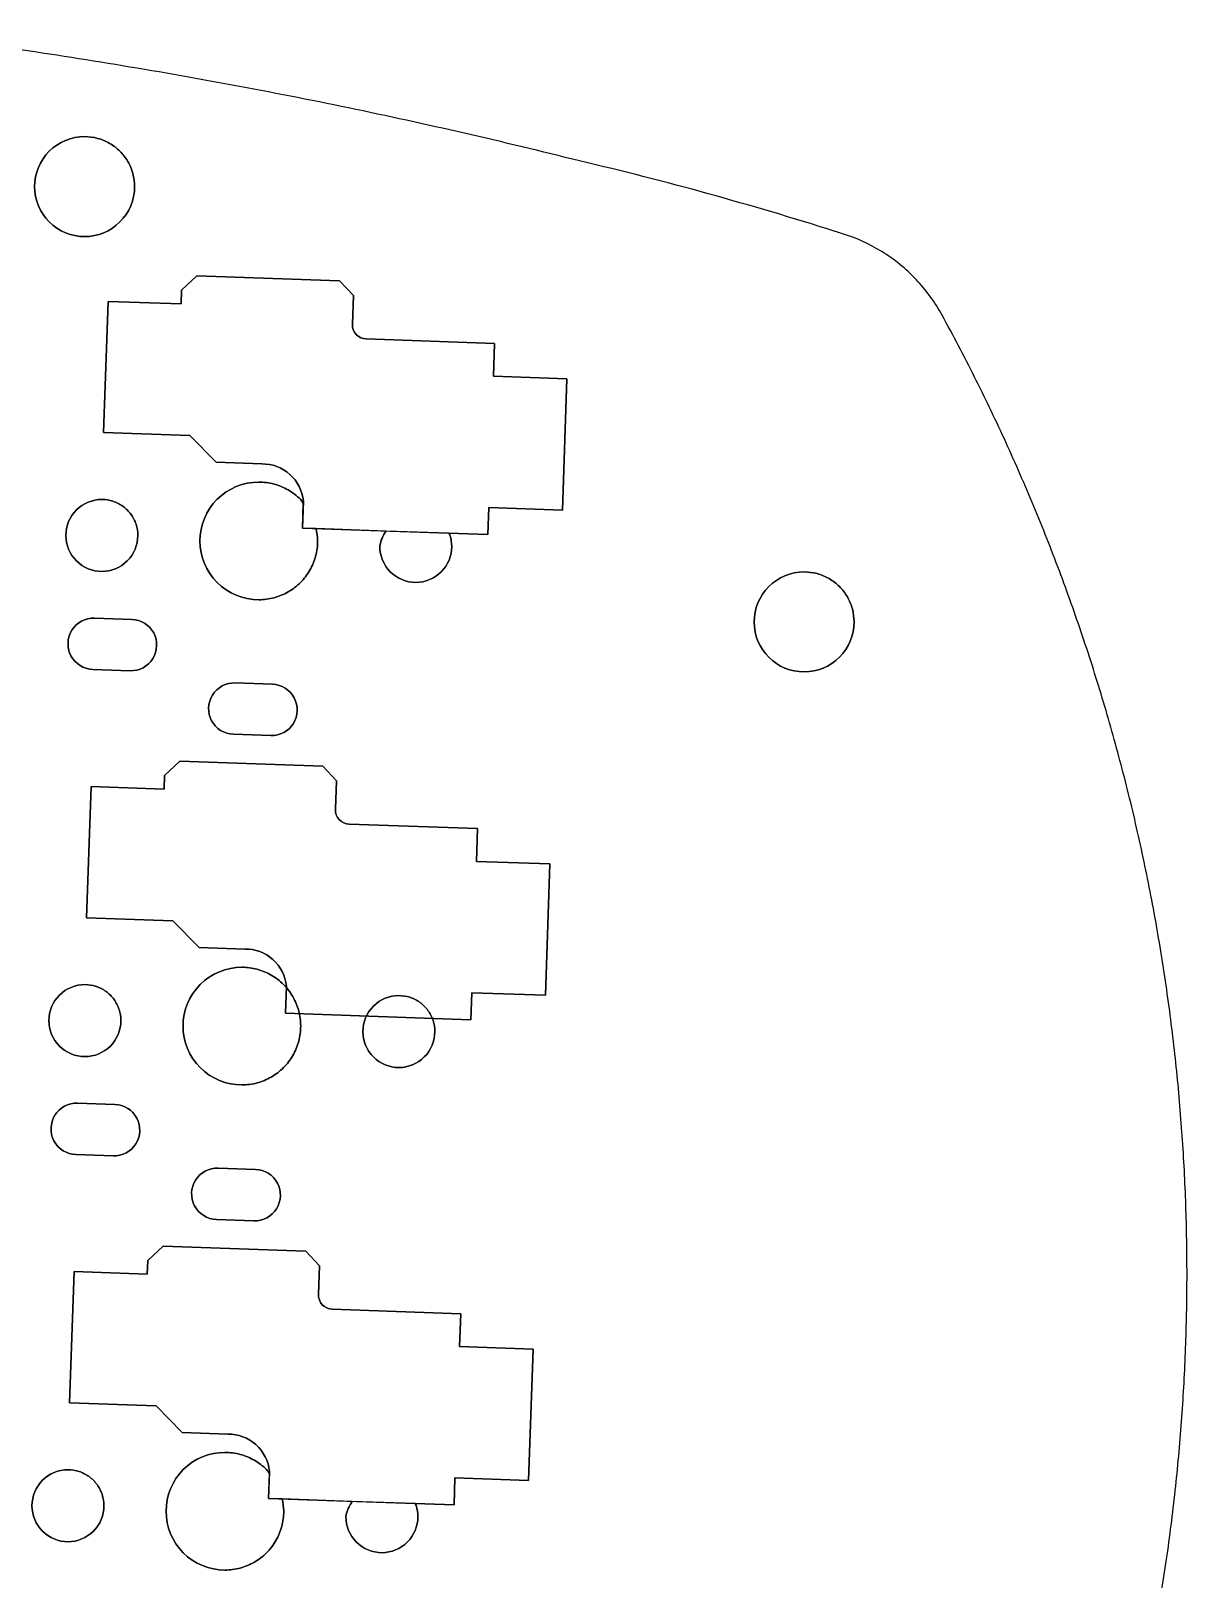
# Model space of a CAD drawing. Extents: x 0 to 140, y 0 to 91.
# Drawn here: x 99.6 to 140.1, y 35.6 to 89.8 of the extents above; entities that cross this region are included whole.
import ezdxf

# ---------------------------------------------------------------- set-up
doc = ezdxf.new("R2010")
doc.units = 0
doc.layers.add('Layer_1', color=7, linetype='CONTINUOUS')

msp = doc.modelspace()

# ---------------------------------------------------------------- linework, layer by layer
at = {"layer": 'Layer_1', "color": 1}
for p, q in [((101.471809, 86.066722), (101.471809, 86.066722)), ((101.471809, 86.066722), (101.471809, 86.066722)), ((104.866433, 80.689274), (105.404386, 81.191052)), ((105.404386, 81.191052), (104.866433, 80.689274)), ((105.404386, 81.191052), (110.400978, 81.016386)), ((110.400978, 81.016386), (105.404386, 81.191052)), ((110.400978, 81.016386), (110.883636, 80.499105)), ((110.883636, 80.499105), (110.400978, 81.016386)), ((102.130685, 75.701466), (102.291398, 80.299117)), ((102.291398, 80.299117), (102.130685, 75.701466)), ((102.291398, 80.299117), (104.849897, 80.209717)), ((104.849897, 80.209717), (102.291398, 80.299117)), ((104.849897, 80.209717), (104.866433, 80.689274)), ((104.866433, 80.689274), (104.849897, 80.209717)), ((110.883636, 80.499105), (110.848496, 79.499683)), ((110.848496, 79.499683), (110.883636, 80.499105)), ((111.330636, 78.982402), (115.828035, 78.825822)), ((115.828035, 78.825822), (111.330636, 78.982402)), ((115.828035, 78.825822), (115.787729, 77.676022)), ((115.787729, 77.676022), (115.828035, 78.825822)), ((115.787729, 77.676022), (118.361213, 77.586622)), ((118.361213, 77.586622), (115.787729, 77.676022)), ((118.361213, 77.586622), (118.201016, 72.988971)), ((118.201016, 72.988971), (118.361213, 77.586622)), ((105.158922, 75.596046), (102.130685, 75.701466)), ((102.130685, 75.701466), (105.158922, 75.596046)), ((106.076695, 74.663287), (105.158922, 75.596046)), ((105.158922, 75.596046), (106.076695, 74.663287)), ((107.67608, 74.607477), (106.076695, 74.663287)), ((106.076695, 74.663287), (107.67608, 74.607477)), ((102.074873, 73.361558), (102.074873, 73.361558)), ((102.074873, 73.361558), (102.074873, 73.361558)), ((109.131288, 73.305748), (109.098215, 72.356452)), ((109.098215, 72.356452), (109.128705, 73.235468)), ((109.128705, 73.235468), (109.131288, 73.305748)), ((115.627531, 73.078888), (115.594458, 72.129592)), ((115.594458, 72.129592), (115.627531, 73.078888)), ((118.201016, 72.988971), (115.627531, 73.078888)), ((115.627531, 73.078888), (118.201016, 72.988971)), ((109.574671, 72.339915), (109.098215, 72.356452)), ((109.098215, 72.356452), (115.594458, 72.129592)), ((112.030337, 72.254132), (109.574671, 72.339915)), ((114.230717, 72.177135), (112.030337, 72.254132)), ((115.594458, 72.129592), (114.230717, 72.177135)), ((126.665614, 70.822696), (126.665614, 70.822696)), ((126.665614, 70.822696), (126.665614, 70.822696)), ((101.819074, 69.208841), (103.128039, 69.162849)), ((101.819074, 69.208841), (101.819074, 69.208841)), ((103.128039, 69.162849), (101.819074, 69.208841)), ((103.06551, 67.363993), (101.756029, 67.409985)), ((101.756029, 67.409985), (103.06551, 67.363993)), ((106.742805, 66.935596), (108.051769, 66.889604)), ((106.742805, 66.935596), (106.742805, 66.935596)), ((108.051769, 66.889604), (106.742805, 66.935596)), ((107.988722, 65.090748), (106.67976, 65.13674)), ((106.67976, 65.13674), (107.988722, 65.090748)), ((104.27319, 63.699618), (104.811141, 64.201398)), ((104.811141, 64.201398), (104.27319, 63.699618)), ((104.811141, 64.201398), (109.807732, 64.02673)), ((109.807732, 64.02673), (104.811141, 64.201398)), ((109.807732, 64.02673), (110.29039, 63.509449)), ((110.29039, 63.509449), (109.807732, 64.02673)), ((104.256135, 63.220061), (104.27319, 63.699618)), ((104.27319, 63.699618), (104.256135, 63.220061)), ((110.29039, 63.509449), (110.25525, 62.510028)), ((110.25525, 62.510028), (110.29039, 63.509449)), ((101.537439, 58.711811), (101.698152, 63.309461)), ((101.698152, 63.309461), (101.537439, 58.711811)), ((101.698152, 63.309461), (104.256135, 63.220061)), ((104.256135, 63.220061), (101.698152, 63.309461)), ((110.737393, 61.992747), (115.234789, 61.836166)), ((115.234789, 61.836166), (110.737393, 61.992747)), ((115.234789, 61.836166), (115.194483, 60.686883)), ((115.194483, 60.686883), (115.234789, 61.836166)), ((115.194483, 60.686883), (117.767968, 60.596967)), ((117.767968, 60.596967), (115.194483, 60.686883)), ((117.767968, 60.596967), (117.60777, 55.999833)), ((117.60777, 55.999833), (117.767968, 60.596967)), ((104.565676, 58.606391), (101.537439, 58.711811)), ((101.537439, 58.711811), (104.565676, 58.606391)), ((105.483449, 57.673631), (104.565676, 58.606391)), ((104.565676, 58.606391), (105.483449, 57.673631)), ((107.082318, 57.61782), (105.483449, 57.673631)), ((105.483449, 57.673631), (107.082318, 57.61782)), ((106.978448, 56.980135), (106.978448, 56.980135)), ((106.978448, 56.980135), (106.978448, 56.980135)), ((101.481628, 56.371903), (101.481628, 56.371903)), ((101.481628, 56.371903), (101.481628, 56.371903)), ((108.504971, 55.366796), (108.538044, 56.316092)), ((108.538044, 56.316092), (108.504971, 55.366796)), ((112.474752, 55.987948), (112.474752, 55.987948)), ((112.474752, 55.987948), (112.474752, 55.987948)), ((115.034285, 56.089233), (115.000697, 55.139937)), ((115.000697, 55.139937), (115.034285, 56.089233)), ((117.60777, 55.999833), (115.034285, 56.089233)), ((115.034285, 56.089233), (117.60777, 55.999833)), ((115.000697, 55.139937), (108.504971, 55.366796)), ((108.504971, 55.366796), (115.000697, 55.139937)), ((101.225831, 52.219187), (102.534793, 52.173194)), ((101.225831, 52.219187), (101.225831, 52.219187)), ((102.534793, 52.173194), (101.225831, 52.219187)), ((102.471748, 50.374338), (101.162786, 50.42033)), ((101.162786, 50.42033), (102.471748, 50.374338)), ((106.149043, 49.94594), (107.458523, 49.899948)), ((106.149043, 49.94594), (106.149043, 49.94594)), ((107.458523, 49.899948), (106.149043, 49.94594)), ((107.395479, 48.101091), (106.086514, 48.147084)), ((106.086514, 48.147084), (107.395479, 48.101091)), ((103.679944, 46.709963), (104.217895, 47.211742)), ((104.217895, 47.211742), (103.679944, 46.709963)), ((104.217895, 47.211742), (109.214488, 47.037075)), ((109.214488, 47.037075), (104.217895, 47.211742)), ((103.662892, 46.230406), (103.679944, 46.709963)), ((103.679944, 46.709963), (103.662892, 46.230406)), ((109.214488, 47.037075), (109.696628, 46.519794)), ((109.696628, 46.519794), (109.214488, 47.037075)), ((100.944193, 41.722672), (101.10439, 46.319806)), ((101.10439, 46.319806), (100.944193, 41.722672)), ((101.10439, 46.319806), (103.662892, 46.230406)), ((103.662892, 46.230406), (101.10439, 46.319806)), ((109.696628, 46.519794), (109.662005, 45.520373)), ((109.662005, 45.520373), (109.696628, 46.519794)), ((110.144147, 45.003607), (114.641546, 44.846511)), ((114.641546, 44.846511), (110.144147, 45.003607)), ((114.641546, 44.846511), (114.601237, 43.697228)), ((114.601237, 43.697228), (114.641546, 44.846511)), ((114.601237, 43.697228), (117.174722, 43.607312)), ((117.174722, 43.607312), (114.601237, 43.697228)), ((117.174722, 43.607312), (117.014008, 39.010178)), ((117.014008, 39.010178), (117.174722, 43.607312)), ((103.972433, 41.616735), (100.944193, 41.722672)), ((100.944193, 41.722672), (103.972433, 41.616735)), ((104.890206, 40.683976), (103.972433, 41.616735)), ((103.972433, 41.616735), (104.890206, 40.683976)), ((106.489075, 40.628165), (104.890206, 40.683976)), ((104.890206, 40.683976), (106.489075, 40.628165)), ((100.888384, 39.382248), (100.888384, 39.382248)), ((100.888384, 39.382248), (100.888384, 39.382248)), ((107.944798, 39.326437), (107.911726, 38.377141)), ((107.911726, 38.377141), (107.942213, 39.256158)), ((107.942213, 39.256158), (107.944798, 39.326437)), ((114.44104, 39.099578), (114.407451, 38.150282)), ((114.407451, 38.150282), (114.44104, 39.099578)), ((117.014008, 39.010178), (114.44104, 39.099578)), ((114.44104, 39.099578), (117.014008, 39.010178)), ((107.911726, 38.377141), (114.407451, 38.150282)), ((108.388182, 38.360605), (107.911726, 38.377141)), ((110.843845, 38.274821), (108.388182, 38.360605)), ((113.044228, 38.197825), (110.843845, 38.274821)), ((114.407451, 38.150282), (113.044228, 38.197825))]:
    msp.add_line(p, q, dxfattribs=at)
for points in [[(102.547713, 88.590081), (99.815932, 89.039505), (97.075113, 89.432158), (94.327029, 89.767787)], [(110.712069, 87.071828), (108.001418, 87.634364), (105.27938, 88.140557), (102.547713, 88.590081)], [(118.806147, 85.216128), (116.121255, 85.890646), (113.422648, 86.509346), (110.712069, 87.071828)], [(100.23416, 85.554092), (100.562389, 85.882357), (101.007597, 86.066761), (101.471809, 86.066722)], [(101.471809, 86.066722), (101.007597, 86.06676), (100.562389, 85.882357), (100.23416, 85.554092)], [(101.471809, 86.066722), (101.624652, 86.066766), (101.776842, 86.046787), (101.924495, 86.007294)], [(101.924495, 86.007294), (101.776842, 86.046787), (101.624652, 86.066766), (101.471809, 86.066722)], [(101.924495, 86.007294), (102.072281, 85.967609), (102.214225, 85.908713), (102.346693, 85.832111)], [(102.346693, 85.832111), (102.214225, 85.908713), (102.072281, 85.967609), (101.924495, 86.007294)], [(102.346693, 85.832111), (102.479068, 85.755657), (102.600855, 85.662189), (102.708945, 85.554092)], [(102.708945, 85.554092), (102.600855, 85.662189), (102.479068, 85.755657), (102.346693, 85.832111)], [(99.72153, 84.316958), (99.721628, 84.780992), (99.906021, 85.225989), (100.23416, 85.554092)], [(100.23416, 85.554092), (99.906021, 85.225988), (99.721628, 84.780992), (99.72153, 84.316958)], [(102.708945, 85.554092), (102.817223, 85.446034), (102.910866, 85.324245), (102.987479, 85.19184)], [(102.987479, 85.19184), (102.910866, 85.324245), (102.817223, 85.446034), (102.708945, 85.554092)], [(102.987479, 85.19184), (103.063902, 85.059346), (103.122625, 84.917404), (103.162147, 84.769644)], [(103.162147, 84.769644), (103.122625, 84.917404), (103.063902, 85.059346), (102.987479, 85.19184)], [(123.303028, 84.068911), (121.811721, 84.480713), (120.312472, 84.863193), (118.806147, 85.216128)], [(103.162147, 84.769644), (103.201639, 84.621991), (103.221619, 84.469801), (103.221575, 84.316958)], [(103.221575, 84.316958), (103.221619, 84.469801), (103.201639, 84.621991), (103.162147, 84.769644)], [(100.23416, 83.079308), (99.905894, 83.407538), (99.721491, 83.852746), (99.72153, 84.316958)], [(99.72153, 84.316958), (99.721491, 83.852746), (99.905894, 83.407538), (100.23416, 83.079308)], [(103.221575, 84.316958), (103.221614, 83.852746), (103.03721, 83.407538), (102.708945, 83.079308)], [(102.708945, 83.079308), (103.03721, 83.407538), (103.221613, 83.852746), (103.221575, 84.316958)], [(127.751853, 82.746512), (126.27771, 83.21639), (124.794483, 83.657275), (123.303028, 84.068911)], [(101.471809, 82.566678), (101.007597, 82.566639), (100.562389, 82.751043), (100.23416, 83.079308)], [(100.23416, 83.079308), (100.562389, 82.751043), (101.007597, 82.56664), (101.471809, 82.566678)], [(102.708945, 83.079308), (102.380841, 82.751168), (101.935843, 82.566775), (101.471809, 82.566678)], [(101.471809, 82.566678), (101.935843, 82.566776), (102.380841, 82.751169), (102.708945, 83.079308)], [(127.971478, 82.680366), (127.898289, 82.702478), (127.82508, 82.724527), (127.751853, 82.746512)], [(129.38431, 82.043713), (128.942867, 82.316111), (128.467963, 82.530113), (127.971478, 82.680366)], [(130.587336, 81.067028), (130.23023, 81.443222), (129.82585, 81.771521), (129.38431, 82.043713)], [(131.499426, 79.814909), (131.250779, 80.269941), (130.944194, 80.690822), (130.587336, 81.067028)], [(132.072518, 78.745207), (131.884582, 79.103424), (131.693544, 79.460004), (131.499426, 79.814909)], [(110.848496, 79.499683), (110.842496, 79.366891), (110.890173, 79.23727), (110.980788, 79.140015)], [(110.980788, 79.140015), (110.890173, 79.23727), (110.842496, 79.366891), (110.848496, 79.499683)], [(110.980788, 79.140015), (111.071459, 79.042562), (111.197568, 78.985748), (111.330636, 78.982402)], [(111.330636, 78.982402), (111.197568, 78.985748), (111.071459, 79.042562), (110.980788, 79.140015)], [(132.626487, 77.665687), (132.444953, 78.027121), (132.26029, 78.386974), (132.072518, 78.745207)], [(133.161339, 76.576348), (132.986206, 76.941), (132.807915, 77.304126), (132.626487, 77.665687)], [(133.678102, 75.478741), (133.509021, 75.846096), (133.336761, 76.211978), (133.161339, 76.576348)], [(134.17523, 74.371832), (134.012722, 74.742231), (133.847006, 75.111214), (133.678102, 75.478741)], [(108.6569, 74.240057), (108.387479, 74.480988), (108.037486, 74.612097), (107.67608, 74.607477)], [(107.67608, 74.607477), (108.037486, 74.612097), (108.387479, 74.480988), (108.6569, 74.240057)], [(134.652721, 73.256655), (134.496781, 73.629753), (134.337612, 74.001493), (134.17523, 74.371832)], [(106.114935, 73.366209), (106.501338, 73.752455), (107.025349, 73.969383), (107.571694, 73.969273)], [(107.571694, 73.969273), (107.025349, 73.969383), (106.501338, 73.752454), (106.114935, 73.366209)], [(107.571694, 73.969273), (107.751746, 73.969425), (107.931041, 73.94597), (108.104996, 73.899509)], [(108.104996, 73.899509), (107.931041, 73.94597), (107.751746, 73.969425), (107.571694, 73.969273)], [(108.104996, 73.899509), (108.27883, 73.852773), (108.445788, 73.783453), (108.601605, 73.693321)], [(108.601605, 73.693321), (108.445788, 73.783453), (108.27883, 73.852773), (108.104996, 73.899509)], [(109.131288, 73.305748), (109.095748, 73.665604), (108.926459, 73.999021), (108.6569, 74.240057)], [(108.6569, 74.240057), (108.926458, 73.999021), (109.095748, 73.665604), (109.131288, 73.305748)], [(102.074873, 73.361558), (101.74073, 73.361564), (101.420267, 73.228844), (101.183971, 72.992588)], [(101.183971, 72.992588), (101.420267, 73.228844), (101.74073, 73.361564), (102.074873, 73.361558)], [(102.464515, 73.299546), (102.338696, 73.34055), (102.207204, 73.361477), (102.074873, 73.361558)], [(102.074873, 73.361558), (102.207204, 73.361477), (102.338696, 73.34055), (102.464515, 73.299546)], [(102.815397, 73.120746), (102.708531, 73.198369), (102.590124, 73.258706), (102.464515, 73.299546)], [(102.464515, 73.299546), (102.590124, 73.258706), (102.708531, 73.198369), (102.815397, 73.120746)], [(105.511873, 71.909451), (105.511763, 72.455795), (105.72869, 72.979806), (106.114935, 73.366209)], [(106.114935, 73.366209), (105.728691, 72.979806), (105.511763, 72.455795), (105.511873, 71.909451)], [(108.601605, 73.693321), (108.75757, 73.603404), (108.901075, 73.493429), (109.028452, 73.366209)], [(109.028452, 73.366209), (108.901075, 73.493429), (108.75757, 73.603404), (108.601605, 73.693321)], [(109.028452, 73.366209), (109.0636, 73.323983), (109.097044, 73.280368), (109.128705, 73.235468)], [(109.128705, 73.235468), (109.097044, 73.280368), (109.0636, 73.323983), (109.028452, 73.366209)], [(135.111606, 72.13321), (134.961893, 72.50901), (134.808926, 72.883506), (134.652721, 73.256655)], [(101.183971, 72.992588), (100.947716, 72.756293), (100.814996, 72.435831), (100.815002, 72.101687)], [(100.815002, 72.101687), (100.814996, 72.435831), (100.947716, 72.756293), (101.183971, 72.992588)], [(103.09445, 72.84221), (103.016625, 72.949124), (102.922455, 73.04312), (102.815397, 73.120746)], [(102.815397, 73.120746), (102.922455, 73.04312), (103.016625, 72.949124), (103.09445, 72.84221)], [(103.27325, 72.490811), (103.23246, 72.616601), (103.172121, 72.735185), (103.09445, 72.84221)], [(103.09445, 72.84221), (103.172121, 72.735185), (103.23246, 72.616601), (103.27325, 72.490811)], [(103.334745, 72.101687), (103.334776, 72.233817), (103.314024, 72.365129), (103.27325, 72.490811)], [(103.27325, 72.490811), (103.314024, 72.365129), (103.334776, 72.233817), (103.334745, 72.101687)], [(109.574671, 72.339915), (109.608731, 72.19883), (109.627785, 72.054541), (109.631517, 71.909451)], [(109.631517, 71.909451), (109.627785, 72.054541), (109.608731, 72.19883), (109.574671, 72.339915)], [(111.808127, 71.717731), (111.839429, 71.911392), (111.91552, 72.095068), (112.030337, 72.254132)], [(112.030337, 72.254132), (111.91552, 72.095068), (111.83943, 71.911392), (111.808127, 71.717731)], [(114.230717, 72.177135), (114.243333, 72.154086), (114.255225, 72.130647), (114.266375, 72.106855)], [(114.266375, 72.106855), (114.255225, 72.130647), (114.243333, 72.154086), (114.230717, 72.177135)], [(114.266375, 72.106855), (114.307324, 71.981202), (114.32825, 71.849889), (114.328385, 71.717731)], [(114.328385, 71.717731), (114.32825, 71.849889), (114.307324, 71.981202), (114.266375, 72.106855)], [(135.550341, 71.002013), (135.407366, 71.380339), (135.261116, 71.757419), (135.111606, 72.13321)], [(100.815002, 72.101687), (100.814859, 71.767365), (100.94759, 71.446691), (101.183971, 71.210269)], [(101.183971, 71.210269), (100.94759, 71.446691), (100.814859, 71.767365), (100.815002, 72.101687)], [(102.965776, 71.210269), (103.202157, 71.446691), (103.334888, 71.767365), (103.334745, 72.101687)], [(103.334745, 72.101687), (103.334888, 71.767365), (103.202157, 71.446691), (102.965776, 71.210269)], [(106.114935, 70.452693), (105.728691, 70.839095), (105.511763, 71.363107), (105.511873, 71.909451)], [(105.511873, 71.909451), (105.511763, 71.363107), (105.728691, 70.839095), (106.114935, 70.452693)], [(109.631517, 71.909451), (109.631499, 71.729376), (109.607871, 71.550081), (109.561235, 71.37615)], [(109.561235, 71.37615), (109.607871, 71.550081), (109.631499, 71.729376), (109.631517, 71.909451)], [(112.177096, 70.82683), (111.940841, 71.063125), (111.80812, 71.383588), (111.808127, 71.717731)], [(111.808127, 71.717731), (111.80812, 71.383588), (111.940841, 71.063125), (112.177096, 70.82683)], [(114.328385, 71.717731), (114.328392, 71.383588), (114.195671, 71.063125), (113.959416, 70.82683)], [(113.959416, 70.82683), (114.195671, 71.063125), (114.328391, 71.383588), (114.328385, 71.717731)], [(101.183971, 71.210269), (101.420267, 70.974014), (101.74073, 70.841293), (102.074873, 70.841299)], [(102.074873, 70.841299), (101.74073, 70.841293), (101.420267, 70.974014), (101.183971, 71.210269)], [(102.074873, 70.841299), (102.409017, 70.841293), (102.72948, 70.974014), (102.965776, 71.210269)], [(102.965776, 71.210269), (102.72948, 70.974014), (102.409017, 70.841293), (102.074873, 70.841299)], [(109.561235, 71.37615), (109.514662, 71.202341), (109.445516, 71.035383), (109.355564, 70.87954)], [(109.355564, 70.87954), (109.445516, 71.035383), (109.514662, 71.202341), (109.561235, 71.37615)], [(109.355564, 70.87954), (109.265647, 70.723575), (109.155673, 70.58007), (109.028452, 70.452693)], [(109.028452, 70.452693), (109.155673, 70.58007), (109.265647, 70.723575), (109.355564, 70.87954)], [(113.068514, 70.457344), (112.734117, 70.457337), (112.413433, 70.590258), (112.177096, 70.82683)], [(112.177096, 70.82683), (112.413433, 70.590259), (112.734117, 70.457337), (113.068514, 70.457344)], [(113.959416, 70.82683), (113.723205, 70.590385), (113.402732, 70.457474), (113.068514, 70.457344)], [(113.068514, 70.457344), (113.402732, 70.457474), (113.723205, 70.590385), (113.959416, 70.82683)], [(126.665614, 70.822696), (126.201581, 70.822597), (125.756584, 70.638204), (125.428481, 70.310066)], [(125.428481, 70.310066), (125.756584, 70.638204), (126.201581, 70.822597), (126.665614, 70.822696)], [(127.118816, 70.763268), (126.970996, 70.802805), (126.81863, 70.822785), (126.665614, 70.822696)], [(126.665614, 70.822696), (126.81863, 70.822785), (126.970996, 70.802805), (127.118816, 70.763268)], [(127.540495, 70.588602), (127.408163, 70.664983), (127.266398, 70.723704), (127.118816, 70.763268)], [(127.118816, 70.763268), (127.266398, 70.723704), (127.408163, 70.664983), (127.540495, 70.588602)], [(127.903263, 70.310066), (127.795046, 70.418381), (127.673082, 70.512026), (127.540495, 70.588602)], [(127.540495, 70.588602), (127.673082, 70.512026), (127.795046, 70.418381), (127.903263, 70.310066)], [(135.969951, 69.863581), (135.833372, 70.244264), (135.693497, 70.623755), (135.550341, 71.002013)], [(107.571694, 69.849629), (107.025349, 69.849519), (106.501338, 70.066447), (106.114935, 70.452693)], [(106.114935, 70.452693), (106.501338, 70.066447), (107.025349, 69.849519), (107.571694, 69.849629)], [(108.601605, 70.125581), (108.445762, 70.035628), (108.278804, 69.966483), (108.104996, 69.919909)], [(108.104996, 69.919909), (108.278804, 69.966483), (108.445762, 70.035628), (108.601605, 70.125581)], [(109.028452, 70.452693), (108.901075, 70.325472), (108.75757, 70.215498), (108.601605, 70.125581)], [(108.601605, 70.125581), (108.75757, 70.215498), (108.901075, 70.325472), (109.028452, 70.452693)], [(125.428481, 70.310066), (125.100342, 69.981962), (124.915949, 69.536966), (124.915851, 69.072932)], [(124.915851, 69.072932), (124.915949, 69.536966), (125.100342, 69.981962), (125.428481, 70.310066)], [(128.181282, 69.947814), (128.104828, 70.080189), (128.01136, 70.201976), (127.903263, 70.310066)], [(127.903263, 70.310066), (128.01136, 70.201976), (128.104828, 70.080189), (128.181282, 69.947814)], [(128.355949, 69.525618), (128.316427, 69.673378), (128.257705, 69.81532), (128.181282, 69.947814)], [(128.181282, 69.947814), (128.257705, 69.81532), (128.316427, 69.673378), (128.355949, 69.525618)], [(108.104996, 69.919909), (107.931064, 69.873274), (107.751769, 69.849645), (107.571694, 69.849629)], [(107.571694, 69.849629), (107.751769, 69.849645), (107.931064, 69.873274), (108.104996, 69.919909)], [(128.415893, 69.072932), (128.415769, 69.225798), (128.395616, 69.377988), (128.355949, 69.525618)], [(128.355949, 69.525618), (128.395616, 69.377988), (128.415769, 69.225798), (128.415893, 69.072932)], [(136.369411, 68.717915), (136.23957, 69.100951), (136.106412, 69.482854), (135.969951, 69.863581)], [(101.025843, 68.785612), (101.195801, 69.058113), (101.49809, 69.219399), (101.819074, 69.208841)], [(101.819074, 69.208841), (101.49809, 69.219399), (101.195801, 69.058113), (101.025843, 68.785612)], [(103.128039, 69.162849), (103.448946, 69.150976), (103.739216, 68.969017), (103.889751, 68.685359)], [(103.889751, 68.685359), (103.739216, 68.969017), (103.448946, 69.150976), (103.128039, 69.162849)], [(124.915851, 69.072932), (124.915812, 68.60872), (125.100215, 68.163512), (125.428481, 67.835282)], [(125.428481, 67.835282), (125.100215, 68.163512), (124.915812, 68.60872), (124.915851, 69.072932)], [(127.903263, 67.835282), (128.231528, 68.163512), (128.415932, 68.60872), (128.415893, 69.072932)], [(128.415893, 69.072932), (128.415932, 68.60872), (128.231528, 68.163512), (127.903263, 67.835282)], [(100.994321, 67.886958), (100.84371, 68.170672), (100.855723, 68.513149), (101.025843, 68.785612)], [(101.025843, 68.785612), (100.855723, 68.513149), (100.84371, 68.170672), (100.994321, 67.886958)], [(103.889751, 68.685359), (104.040162, 68.401781), (104.028151, 68.059558), (103.858228, 67.787223)], [(103.858228, 67.787223), (104.028151, 68.059558), (104.040162, 68.401781), (103.889751, 68.685359)], [(136.748715, 67.565531), (136.625612, 67.950748), (136.499172, 68.33489), (136.369411, 68.717915)], [(101.756029, 67.409985), (101.435233, 67.421755), (101.14499, 67.603502), (100.994321, 67.886958)], [(100.994321, 67.886958), (101.14499, 67.603502), (101.435233, 67.421755), (101.756029, 67.409985)], [(103.858228, 67.787223), (103.688363, 67.514884), (103.386314, 67.353621), (103.06551, 67.363993)], [(103.06551, 67.363993), (103.386314, 67.353621), (103.688363, 67.514884), (103.858228, 67.787223)], [(125.428481, 67.835282), (125.756584, 67.507143), (126.201581, 67.32275), (126.665614, 67.322652)], [(126.665614, 67.322652), (126.201581, 67.32275), (125.756584, 67.507143), (125.428481, 67.835282)], [(126.665614, 67.322652), (127.129826, 67.322614), (127.575033, 67.507017), (127.903263, 67.835282)], [(127.903263, 67.835282), (127.575033, 67.507017), (127.129826, 67.322614), (126.665614, 67.322652)], [(137.108384, 66.406429), (136.991846, 66.793829), (136.871952, 67.18021), (136.748715, 67.565531)], [(105.949571, 66.512366), (106.11953, 66.784868), (106.421819, 66.946154), (106.742805, 66.935596)], [(106.742805, 66.935596), (106.421819, 66.946154), (106.11953, 66.784868), (105.949571, 66.512366)], [(108.051769, 66.889604), (108.372488, 66.877548), (108.662519, 66.695615), (108.812962, 66.412114)], [(108.812962, 66.412114), (108.662519, 66.695615), (108.372488, 66.877548), (108.051769, 66.889604)], [(105.918048, 65.613713), (105.767438, 65.897426), (105.779451, 66.239903), (105.949571, 66.512366)], [(105.949571, 66.512366), (105.779451, 66.239903), (105.767438, 65.897426), (105.918048, 65.613713)], [(108.812962, 66.412114), (108.963529, 66.128627), (108.951715, 65.786406), (108.781956, 65.513977)], [(108.781956, 65.513977), (108.951715, 65.786406), (108.963529, 66.128627), (108.812962, 66.412114)], [(137.447897, 65.241643), (137.338093, 65.630878), (137.224918, 66.019155), (137.108384, 66.406429)], [(106.67976, 65.13674), (106.358962, 65.148509), (106.068718, 65.330255), (105.918048, 65.613713)], [(105.918048, 65.613713), (106.068718, 65.330255), (106.358962, 65.148509), (106.67976, 65.13674)], [(108.781956, 65.513977), (108.611997, 65.241476), (108.309707, 65.080189), (107.988722, 65.090748)], [(107.988722, 65.090748), (108.309707, 65.080189), (108.611997, 65.241476), (108.781956, 65.513977)], [(137.766741, 64.071172), (137.663843, 64.462243), (137.557558, 64.852414), (137.447897, 65.241643)], [(138.065948, 62.895018), (137.969613, 63.287927), (137.869874, 63.679993), (137.766741, 64.071172)], [(138.343967, 61.714212), (138.254706, 62.10861), (138.16203, 62.502226), (138.065948, 62.895018)], [(110.25525, 62.510028), (110.24925, 62.377236), (110.296927, 62.247614), (110.387542, 62.150359)], [(110.387542, 62.150359), (110.296927, 62.247614), (110.24925, 62.377236), (110.25525, 62.510028)], [(110.387542, 62.150359), (110.478214, 62.052906), (110.604324, 61.996092), (110.737393, 61.992747)], [(110.737393, 61.992747), (110.604324, 61.996092), (110.478214, 62.052906), (110.387542, 62.150359)], [(138.601832, 60.528236), (138.519306, 60.924299), (138.433348, 61.319639), (138.343967, 61.714212)], [(138.839544, 59.338646), (138.763745, 59.735855), (138.684504, 60.1324), (138.601832, 60.528236)], [(139.056069, 58.144404), (138.987347, 58.543103), (138.915169, 58.941199), (138.839544, 59.338646)], [(139.251921, 56.947062), (139.190097, 57.346734), (139.124811, 57.745864), (139.056069, 58.144404)], [(108.063655, 57.250401), (107.794101, 57.491453), (107.443901, 57.622571), (107.082318, 57.61782)], [(107.082318, 57.61782), (107.443901, 57.62257), (107.794101, 57.491453), (108.063655, 57.250401)], [(105.521692, 56.376554), (105.908009, 56.762989), (106.43203, 56.980107), (106.978448, 56.980135)], [(106.978448, 56.980135), (106.43203, 56.980107), (105.908009, 56.762989), (105.521692, 56.376554)], [(106.978448, 56.980135), (107.158523, 56.980118), (107.337818, 56.956489), (107.51175, 56.909854)], [(107.51175, 56.909854), (107.337818, 56.956489), (107.158523, 56.980118), (106.978448, 56.980135)], [(108.538044, 56.316092), (108.502504, 56.675949), (108.333213, 57.009366), (108.063655, 57.250401)], [(108.063655, 57.250401), (108.333213, 57.009366), (108.502504, 56.675949), (108.538044, 56.316092)], [(139.427104, 55.746619), (139.372179, 56.147265), (139.313782, 56.547428), (139.251921, 56.947062)], [(107.51175, 56.909854), (107.685584, 56.863117), (107.852542, 56.793798), (108.008359, 56.703667)], [(108.008359, 56.703667), (107.852542, 56.793798), (107.685584, 56.863117), (107.51175, 56.909854)], [(108.008359, 56.703667), (108.164324, 56.613749), (108.307829, 56.503775), (108.435206, 56.376554)], [(108.435206, 56.376554), (108.307829, 56.503775), (108.164324, 56.613749), (108.008359, 56.703667)], [(100.221759, 55.112032), (100.221752, 55.446175), (100.354473, 55.766638), (100.590728, 56.002934)], [(100.590728, 56.002934), (100.354473, 55.766638), (100.221752, 55.446175), (100.221759, 55.112032)], [(100.590728, 56.002934), (100.827023, 56.239188), (101.147485, 56.371909), (101.481628, 56.371903)], [(101.481628, 56.371903), (101.147485, 56.371909), (100.827023, 56.239188), (100.590728, 56.002934)], [(101.481628, 56.371903), (101.613931, 56.371989), (101.745422, 56.351236), (101.871269, 56.310409)], [(101.871269, 56.310409), (101.745422, 56.351236), (101.613931, 56.371989), (101.481628, 56.371903)], [(101.871269, 56.310409), (101.99691, 56.269408), (102.115319, 56.208895), (102.222151, 56.13109)], [(102.222151, 56.13109), (102.115319, 56.208895), (101.99691, 56.269408), (101.871269, 56.310409)], [(102.222151, 56.13109), (102.329209, 56.053464), (102.423379, 55.959468), (102.501204, 55.852555)], [(102.501204, 55.852555), (102.423379, 55.959468), (102.329209, 56.053464), (102.222151, 56.13109)], [(102.501204, 55.852555), (102.578875, 55.74553), (102.639214, 55.626945), (102.680004, 55.501154)], [(102.680004, 55.501154), (102.639214, 55.626945), (102.578875, 55.74553), (102.501204, 55.852555)], [(104.918112, 54.919796), (104.918138, 55.466215), (105.135257, 55.990237), (105.521692, 56.376554)], [(105.521692, 56.376554), (105.135257, 55.990237), (104.918139, 55.466215), (104.918112, 54.919796)], [(108.435206, 56.376554), (108.562427, 56.249177), (108.672401, 56.105672), (108.762318, 55.949708)], [(108.762318, 55.949708), (108.672401, 56.105672), (108.562427, 56.249177), (108.435206, 56.376554)], [(108.762318, 55.949708), (108.852272, 55.793863), (108.921418, 55.626905), (108.967992, 55.453095)], [(108.967992, 55.453095), (108.921418, 55.626905), (108.852272, 55.793863), (108.762318, 55.949708)], [(111.583853, 55.618978), (111.820147, 55.855233), (112.140609, 55.987953), (112.474752, 55.987948)], [(112.474752, 55.987948), (112.140609, 55.987953), (111.820147, 55.855233), (111.583853, 55.618978)], [(112.474752, 55.987948), (112.607056, 55.988033), (112.738547, 55.967281), (112.864393, 55.926453)], [(112.864393, 55.926453), (112.738547, 55.967281), (112.607056, 55.988033), (112.474752, 55.987948)], [(112.864393, 55.926453), (112.990215, 55.885502), (113.108801, 55.824988), (113.215792, 55.747135)], [(113.215792, 55.747135), (113.108801, 55.824988), (112.990215, 55.885502), (112.864393, 55.926453)], [(102.680004, 55.501154), (102.720778, 55.375473), (102.74153, 55.244161), (102.741499, 55.112032)], [(102.741499, 55.112032), (102.74153, 55.244161), (102.720778, 55.375473), (102.680004, 55.501154)], [(108.967992, 55.453095), (109.014627, 55.279165), (109.038254, 55.09987), (109.038271, 54.919796)], [(109.038271, 54.919796), (109.038254, 55.09987), (109.014627, 55.279165), (108.967992, 55.453095)], [(111.214881, 54.728076), (111.214875, 55.06222), (111.347596, 55.382684), (111.583853, 55.618978)], [(111.583853, 55.618978), (111.347597, 55.382683), (111.214875, 55.06222), (111.214881, 54.728076)], [(113.215792, 55.747135), (113.322666, 55.669467), (113.41666, 55.575473), (113.494329, 55.4686)], [(113.494329, 55.4686), (113.41666, 55.575473), (113.322666, 55.669467), (113.215792, 55.747135)], [(113.494329, 55.4686), (113.572, 55.361575), (113.632338, 55.24299), (113.673129, 55.117199)], [(113.673129, 55.117199), (113.632338, 55.24299), (113.572, 55.361575), (113.494329, 55.4686)], [(139.5811, 54.543074), (139.533246, 54.944693), (139.481912, 55.34589), (139.427104, 55.746619)], [(100.590728, 54.22113), (100.354473, 54.457425), (100.221752, 54.777888), (100.221759, 55.112032)], [(100.221759, 55.112032), (100.221752, 54.777888), (100.354473, 54.457425), (100.590728, 54.22113)], [(102.741499, 55.112032), (102.741505, 54.777888), (102.608785, 54.457425), (102.37253, 54.22113)], [(102.37253, 54.22113), (102.608785, 54.457425), (102.741505, 54.777888), (102.741499, 55.112032)], [(105.521692, 53.463038), (105.135257, 53.849355), (104.918138, 54.373377), (104.918112, 54.919796)], [(104.918112, 54.919796), (104.918139, 54.373377), (105.135257, 53.849355), (105.521692, 53.463038)], [(109.038271, 54.919796), (109.038255, 54.739721), (109.014627, 54.560426), (108.967992, 54.386494)], [(108.967992, 54.386494), (109.014627, 54.560426), (109.038255, 54.739721), (109.038271, 54.919796)], [(113.673129, 55.117199), (113.714078, 54.991546), (113.735004, 54.860233), (113.735139, 54.728076)], [(113.735139, 54.728076), (113.735004, 54.860233), (113.714078, 54.991546), (113.673129, 55.117199)], [(101.481628, 53.851644), (101.147411, 53.851775), (100.826938, 53.984686), (100.590728, 54.22113)], [(100.590728, 54.22113), (100.826938, 53.984686), (101.147411, 53.851776), (101.481628, 53.851644)], [(102.37253, 54.22113), (102.136319, 53.984685), (101.815845, 53.851775), (101.481628, 53.851644)], [(101.481628, 53.851644), (101.815845, 53.851775), (102.136319, 53.984685), (102.37253, 54.22113)], [(108.967992, 54.386494), (108.921418, 54.212685), (108.852271, 54.045728), (108.762318, 53.889885)], [(108.762318, 53.889885), (108.852271, 54.045728), (108.921418, 54.212685), (108.967992, 54.386494)], [(111.583853, 53.837174), (111.347596, 54.073469), (111.214875, 54.393932), (111.214881, 54.728076)], [(111.214881, 54.728076), (111.214875, 54.393932), (111.347597, 54.073469), (111.583853, 53.837174)], [(113.735139, 54.728076), (113.735146, 54.393933), (113.602425, 54.07347), (113.36617, 53.837174)], [(113.36617, 53.837174), (113.602425, 54.07347), (113.735146, 54.393933), (113.735139, 54.728076)], [(139.714942, 53.336948), (139.673814, 53.739369), (139.629198, 54.141427), (139.5811, 54.543074)], [(108.762318, 53.889885), (108.672401, 53.73392), (108.562427, 53.590415), (108.435206, 53.463038)], [(108.435206, 53.463038), (108.562427, 53.590415), (108.672401, 53.73392), (108.762318, 53.889885)], [(112.474752, 53.467689), (112.140535, 53.46782), (111.820063, 53.600731), (111.583853, 53.837174)], [(111.583853, 53.837174), (111.820063, 53.600731), (112.140535, 53.46782), (112.474752, 53.467689)], [(113.36617, 53.837174), (113.129833, 53.600603), (112.809149, 53.467683), (112.474752, 53.467689)], [(112.474752, 53.467689), (112.809149, 53.467683), (113.129833, 53.600604), (113.36617, 53.837174)], [(106.978448, 52.859973), (106.432104, 52.859864), (105.908094, 53.076793), (105.521692, 53.463038)], [(105.521692, 53.463038), (105.908094, 53.076793), (106.432104, 52.859864), (106.978448, 52.859973)], [(108.008359, 53.135925), (107.852516, 53.045973), (107.685558, 52.976828), (107.51175, 52.930254)], [(107.51175, 52.930254), (107.685558, 52.976828), (107.852516, 53.045973), (108.008359, 53.135925)], [(108.435206, 53.463038), (108.307829, 53.335817), (108.164324, 53.225843), (108.008359, 53.135925)], [(108.008359, 53.135925), (108.164324, 53.225843), (108.307829, 53.335817), (108.435206, 53.463038)], [(139.82708, 52.128752), (139.793192, 52.531801), (139.755811, 52.934548), (139.714942, 53.336948)], [(107.51175, 52.930254), (107.337818, 52.883619), (107.158523, 52.85999), (106.978448, 52.859973)], [(106.978448, 52.859973), (107.158523, 52.85999), (107.337818, 52.883619), (107.51175, 52.930254)], [(100.431047, 51.796473), (100.601414, 52.069267), (100.904404, 52.230415), (101.225831, 52.219187)], [(101.225831, 52.219187), (100.904404, 52.230415), (100.601414, 52.069267), (100.431047, 51.796473)], [(102.534793, 52.173194), (102.856153, 52.161969), (103.14711, 51.980145), (103.298055, 51.69622)], [(103.298055, 51.69622), (103.14711, 51.980145), (102.856153, 52.161969), (102.534793, 52.173194)], [(139.918547, 50.919006), (139.891553, 51.322512), (139.861063, 51.725775), (139.82708, 52.128752)], [(100.399524, 50.896787), (100.248515, 51.18077), (100.260532, 51.523755), (100.431047, 51.796473)], [(100.431047, 51.796473), (100.260532, 51.523755), (100.248515, 51.18077), (100.399524, 50.896787)], [(103.298055, 51.69622), (103.448864, 51.412372), (103.436849, 51.069642), (103.266533, 50.797052)], [(103.266533, 50.797052), (103.436849, 51.069642), (103.448864, 51.412372), (103.298055, 51.69622)], [(101.162786, 50.42033), (100.841536, 50.431451), (100.550605, 50.613061), (100.399524, 50.896787)], [(100.399524, 50.896787), (100.550605, 50.613061), (100.841536, 50.431451), (101.162786, 50.42033)], [(103.266533, 50.797052), (103.096166, 50.524258), (102.793176, 50.363109), (102.471748, 50.374338)], [(102.471748, 50.374338), (102.793176, 50.363109), (103.096166, 50.524258), (103.266533, 50.797052)], [(139.989344, 49.707712), (139.969245, 50.111674), (139.945645, 50.515454), (139.918547, 50.919006)], [(105.354777, 49.523226), (105.52505, 49.795857), (105.827798, 49.956981), (106.149043, 49.94594)], [(106.149043, 49.94594), (105.827798, 49.956981), (105.52505, 49.795857), (105.354777, 49.523226)], [(107.458523, 49.899948), (107.779882, 49.888722), (108.070838, 49.7069), (108.221783, 49.422976)], [(108.221783, 49.422976), (108.070838, 49.7069), (107.779882, 49.888722), (107.458523, 49.899948)], [(105.323255, 48.624059), (105.172446, 48.907907), (105.184461, 49.250636), (105.354777, 49.523226)], [(105.354777, 49.523226), (105.184461, 49.250636), (105.172446, 48.907907), (105.323255, 48.624059)], [(108.221783, 49.422976), (108.372593, 49.139127), (108.360577, 48.796396), (108.19026, 48.523805)], [(108.19026, 48.523805), (108.360577, 48.796396), (108.372593, 49.139127), (108.221783, 49.422976)], [(140.038953, 48.495384), (140.025919, 48.899629), (140.009382, 49.303754), (139.989344, 49.707712)], [(106.086514, 48.147084), (105.765155, 48.15831), (105.474199, 48.340134), (105.323255, 48.624059)], [(105.323255, 48.624059), (105.474199, 48.340134), (105.765155, 48.15831), (106.086514, 48.147084)], [(108.19026, 48.523805), (108.019894, 48.251012), (107.716905, 48.089864), (107.395479, 48.101091)], [(107.395479, 48.101091), (107.716905, 48.089864), (108.019894, 48.251012), (108.19026, 48.523805)], [(140.067375, 47.282537), (140.061404, 47.686894), (140.05193, 48.091191), (140.038953, 48.495384)], [(140.074611, 46.069177), (140.075705, 46.473643), (140.073292, 46.878112), (140.067375, 47.282537)], [(140.061173, 44.855814), (140.069158, 45.260222), (140.073637, 45.664691), (140.074611, 46.069177)], [(109.662005, 45.520373), (109.656004, 45.387581), (109.703681, 45.257959), (109.794296, 45.160704)], [(109.794296, 45.160704), (109.703681, 45.257959), (109.656004, 45.387581), (109.662005, 45.520373)], [(109.794296, 45.160704), (109.885056, 45.063441), (110.011154, 45.006818), (110.144147, 45.003607)], [(110.144147, 45.003607), (110.011154, 45.006818), (109.885056, 45.063441), (109.794296, 45.160704)], [(140.026552, 43.642967), (140.041596, 44.047142), (140.053137, 44.451439), (140.061173, 44.855814)], [(139.971257, 42.431157), (139.993188, 42.834926), (140.011621, 43.238878), (140.026552, 43.642967)], [(139.894777, 41.21986), (139.92377, 41.623397), (139.949264, 42.027178), (139.971257, 42.431157)], [(139.797108, 40.010633), (139.833157, 40.413419), (139.865714, 40.81651), (139.894777, 41.21986)], [(107.470409, 40.260746), (107.200856, 40.501798), (106.850657, 40.632915), (106.489075, 40.628165)], [(106.489075, 40.628165), (106.850657, 40.632915), (107.200856, 40.501797), (107.470409, 40.260746)], [(107.944798, 39.326437), (107.909258, 39.686294), (107.739968, 40.019711), (107.470409, 40.260746)], [(107.470409, 40.260746), (107.739967, 40.019711), (107.909258, 39.686293), (107.944798, 39.326437)], [(104.928446, 39.386899), (105.314764, 39.773334), (105.838786, 39.990453), (106.385204, 39.99048)], [(106.385204, 39.99048), (105.838786, 39.990453), (105.314764, 39.773334), (104.928446, 39.386899)], [(106.385204, 39.99048), (106.565106, 39.990417), (106.744224, 39.966789), (106.917988, 39.920198)], [(106.917988, 39.920198), (106.744224, 39.966789), (106.565106, 39.990417), (106.385204, 39.99048)], [(106.917988, 39.920198), (107.092001, 39.873504), (107.259136, 39.804183), (107.415116, 39.714009)], [(107.415116, 39.714009), (107.259136, 39.804182), (107.092001, 39.873504), (106.917988, 39.920198)], [(107.415116, 39.714009), (107.57108, 39.624092), (107.714585, 39.514119), (107.841963, 39.386899)], [(107.841963, 39.386899), (107.714585, 39.514119), (107.57108, 39.624092), (107.415116, 39.714009)], [(139.678252, 38.802953), (139.72136, 39.205162), (139.76098, 39.607737), (139.797108, 40.010633)], [(100.888384, 39.382248), (100.554241, 39.382254), (100.233778, 39.249534), (99.997482, 39.013278)], [(99.997482, 39.013278), (100.233778, 39.249534), (100.554241, 39.382254), (100.888384, 39.382248)], [(101.278023, 39.320753), (101.152177, 39.361581), (101.020687, 39.382333), (100.888384, 39.382248)], [(100.888384, 39.382248), (101.020687, 39.382333), (101.152177, 39.361581), (101.278023, 39.320753)], [(101.628908, 39.141435), (101.522074, 39.21924), (101.403665, 39.279753), (101.278023, 39.320753)], [(101.278023, 39.320753), (101.403665, 39.279753), (101.522074, 39.21924), (101.628908, 39.141435)], [(101.907958, 38.8629), (101.830134, 38.969813), (101.735965, 39.063808), (101.628908, 39.141435)], [(101.628908, 39.141435), (101.735965, 39.063808), (101.830134, 38.969813), (101.907958, 38.8629)], [(104.324866, 37.930141), (104.324892, 38.476559), (104.542011, 39.000581), (104.928446, 39.386899)], [(104.928446, 39.386899), (104.542011, 39.000581), (104.324893, 38.476559), (104.324866, 37.930141)], [(107.841963, 39.386899), (107.87711, 39.344673), (107.910553, 39.301058), (107.942213, 39.256158)], [(107.942213, 39.256158), (107.910553, 39.301058), (107.87711, 39.344673), (107.841963, 39.386899)], [(99.997482, 39.013278), (99.761227, 38.776983), (99.628507, 38.45652), (99.628513, 38.122376)], [(99.628513, 38.122376), (99.628507, 38.45652), (99.761227, 38.776983), (99.997482, 39.013278)], [(102.086759, 38.511499), (102.045968, 38.63729), (101.985629, 38.755875), (101.907958, 38.8629)], [(101.907958, 38.8629), (101.985629, 38.755875), (102.045968, 38.63729), (102.086759, 38.511499)], [(102.148256, 38.122376), (102.148286, 38.254506), (102.127533, 38.385818), (102.086759, 38.511499)], [(102.086759, 38.511499), (102.127533, 38.385818), (102.148286, 38.254506), (102.148256, 38.122376)], [(139.539243, 37.597861), (139.589059, 37.99915), (139.635397, 38.400862), (139.678252, 38.802953)], [(99.628513, 38.122376), (99.628507, 37.788233), (99.761227, 37.46777), (99.997482, 37.231474)], [(99.997482, 37.231474), (99.761227, 37.46777), (99.628507, 37.788233), (99.628513, 38.122376)], [(101.779284, 37.231474), (102.01554, 37.467769), (102.148261, 37.788232), (102.148256, 38.122376)], [(102.148256, 38.122376), (102.148261, 37.788232), (102.01554, 37.467769), (101.779284, 37.231474)], [(108.388182, 38.360605), (108.422241, 38.21952), (108.441294, 38.07523), (108.445025, 37.930141)], [(108.445025, 37.930141), (108.441294, 38.07523), (108.422241, 38.21952), (108.388182, 38.360605)], [(110.621637, 37.738421), (110.65294, 37.932081), (110.729029, 38.115757), (110.843845, 38.274821)], [(110.843845, 38.274821), (110.729029, 38.115757), (110.65294, 37.932081), (110.621637, 37.738421)], [(113.044228, 38.197825), (113.056843, 38.174775), (113.068734, 38.151337), (113.079883, 38.127544)], [(113.079883, 38.127544), (113.068734, 38.151337), (113.056843, 38.174775), (113.044228, 38.197825)], [(113.079883, 38.127544), (113.120833, 38.001891), (113.14176, 37.870578), (113.141896, 37.738421)], [(113.141896, 37.738421), (113.14176, 37.870578), (113.120833, 38.001891), (113.079883, 38.127544)], [(104.928446, 36.473382), (104.542011, 36.8597), (104.324892, 37.383722), (104.324866, 37.930141)], [(104.324866, 37.930141), (104.324893, 37.383722), (104.542011, 36.8597), (104.928446, 36.473382)], [(108.445025, 37.930141), (108.445009, 37.750066), (108.421381, 37.57077), (108.374746, 37.396839)], [(108.374746, 37.396839), (108.421381, 37.57077), (108.445009, 37.750066), (108.445025, 37.930141)], [(110.990607, 36.847519), (110.754351, 37.083814), (110.621631, 37.404277), (110.621637, 37.738421)], [(110.621637, 37.738421), (110.621631, 37.404277), (110.754352, 37.083814), (110.990607, 36.847519)], [(113.141896, 37.738421), (113.141765, 37.404203), (113.008854, 37.083729), (112.772408, 36.847519)], [(112.772408, 36.847519), (113.008853, 37.08373), (113.141765, 37.404203), (113.141896, 37.738421)], [(139.379046, 36.395352), (139.435917, 36.795718), (139.489318, 37.196569), (139.539243, 37.597861)], [(99.997482, 37.231474), (100.233693, 36.99503), (100.554167, 36.86212), (100.888384, 36.861989)], [(100.888384, 36.861989), (100.554167, 36.86212), (100.233693, 36.99503), (99.997482, 37.231474)], [(100.888384, 36.861989), (101.222601, 36.86212), (101.543073, 36.995031), (101.779284, 37.231474)], [(101.779284, 37.231474), (101.543073, 36.995031), (101.222601, 36.86212), (100.888384, 36.861989)], [(108.169072, 36.900229), (108.079156, 36.744265), (107.969182, 36.60076), (107.841963, 36.473382)], [(107.841963, 36.473382), (107.969182, 36.60076), (108.079156, 36.744265), (108.169072, 36.900229)], [(108.374746, 37.396839), (108.328172, 37.22303), (108.259026, 37.056073), (108.169072, 36.900229)], [(108.169072, 36.900229), (108.259025, 37.056073), (108.328172, 37.22303), (108.374746, 37.396839)], [(106.385204, 35.870318), (105.83886, 35.870208), (105.314848, 36.087137), (104.928446, 36.473382)], [(104.928446, 36.473382), (105.314848, 36.087137), (105.83886, 35.870208), (106.385204, 35.870318)], [(107.841963, 36.473382), (107.714585, 36.346162), (107.571081, 36.236188), (107.415116, 36.14627)], [(107.415116, 36.14627), (107.571081, 36.236188), (107.714585, 36.346162), (107.841963, 36.473382)], [(111.881509, 36.478034), (111.547291, 36.478164), (111.226818, 36.611075), (110.990607, 36.847519)], [(110.990607, 36.847519), (111.226818, 36.611075), (111.547291, 36.478164), (111.881509, 36.478034)], [(112.772408, 36.847519), (112.536198, 36.611075), (112.215726, 36.478165), (111.881509, 36.478034)], [(111.881509, 36.478034), (112.215726, 36.478165), (112.536198, 36.611075), (112.772408, 36.847519)], [(139.197661, 35.195424), (139.261588, 35.594868), (139.322052, 35.994859), (139.379046, 36.395352)], [(106.917988, 35.940599), (106.744224, 35.894008), (106.565106, 35.87038), (106.385204, 35.870318)], [(106.385204, 35.870318), (106.565106, 35.87038), (106.744224, 35.894008), (106.917988, 35.940599)], [(107.415116, 36.14627), (107.25911, 36.056276), (107.091975, 35.98713), (106.917988, 35.940599)], [(106.917988, 35.940599), (107.091975, 35.98713), (107.25911, 36.056276), (107.415116, 36.14627)]]:
    msp.add_open_spline(points, degree=3, dxfattribs=at)

doc.saveas('drawing.dxf')
